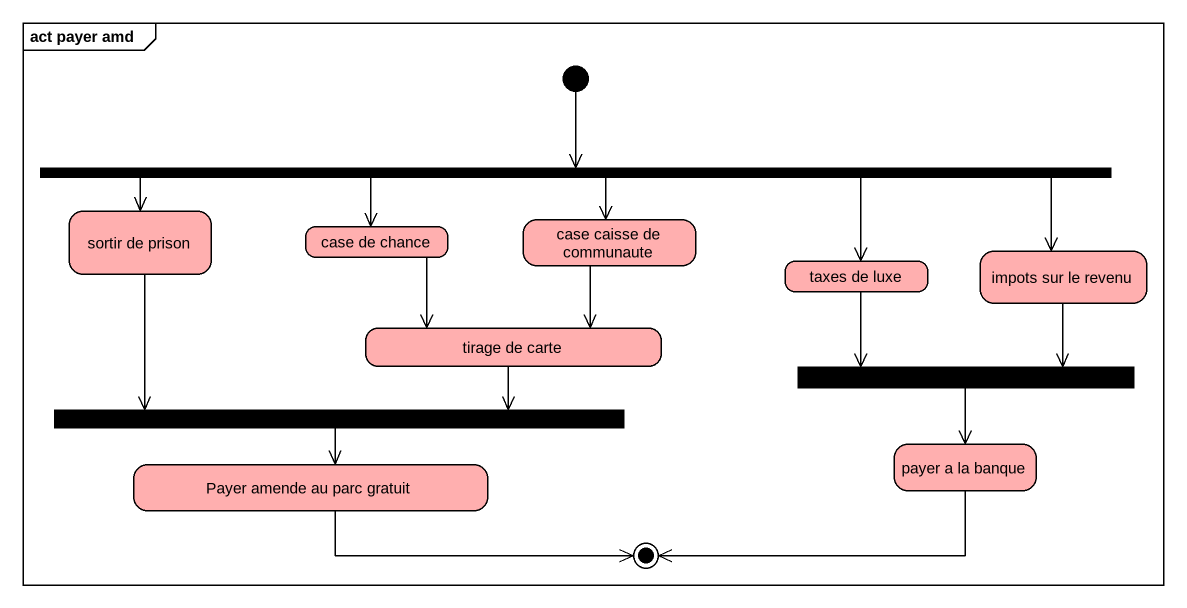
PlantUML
@startuml
mainframe act payer amd
hide empty description
state fork1 <<fork>>
state "sortir de prison" as sortir_de_prison #FFAFAF
state "case de chance" as case_de_chance #FFAFAF
state "case caisse de communaute" as case_caisse_de_communaute #FFAFAF
state "taxes de luxe" as taxes_de_luxe #FFAFAF
state "impots sur le revenu" as impots_sur_le_revenu #FFAFAF
state "tirage de carte" as tirage_de_carte #FFAFAF
state fork2 <<join>>
state fork3 <<join>>
state "Payer amende au parc gratuit" as Payer_amende_au_parc_gratuit #FFAFAF
state "payer a la banque" as payer_a_la_banque #FFAFAF
[*] --> fork1
fork1 -left-> sortir_de_prison
fork1 -left-> case_de_chance
fork1 --> case_caisse_de_communaute
fork1 -right-> taxes_de_luxe
fork1 -right-> impots_sur_le_revenu
sortir_de_prison --> fork3
case_de_chance --> tirage_de_carte
case_caisse_de_communaute --> tirage_de_carte
taxes_de_luxe --> fork2
impots_sur_le_revenu --> fork2
tirage_de_carte -left-> fork3
fork2 --> payer_a_la_banque
fork3 --> Payer_amende_au_parc_gratuit
Payer_amende_au_parc_gratuit -right-> [*]
payer_a_la_banque -left-> [*]
@enduml
